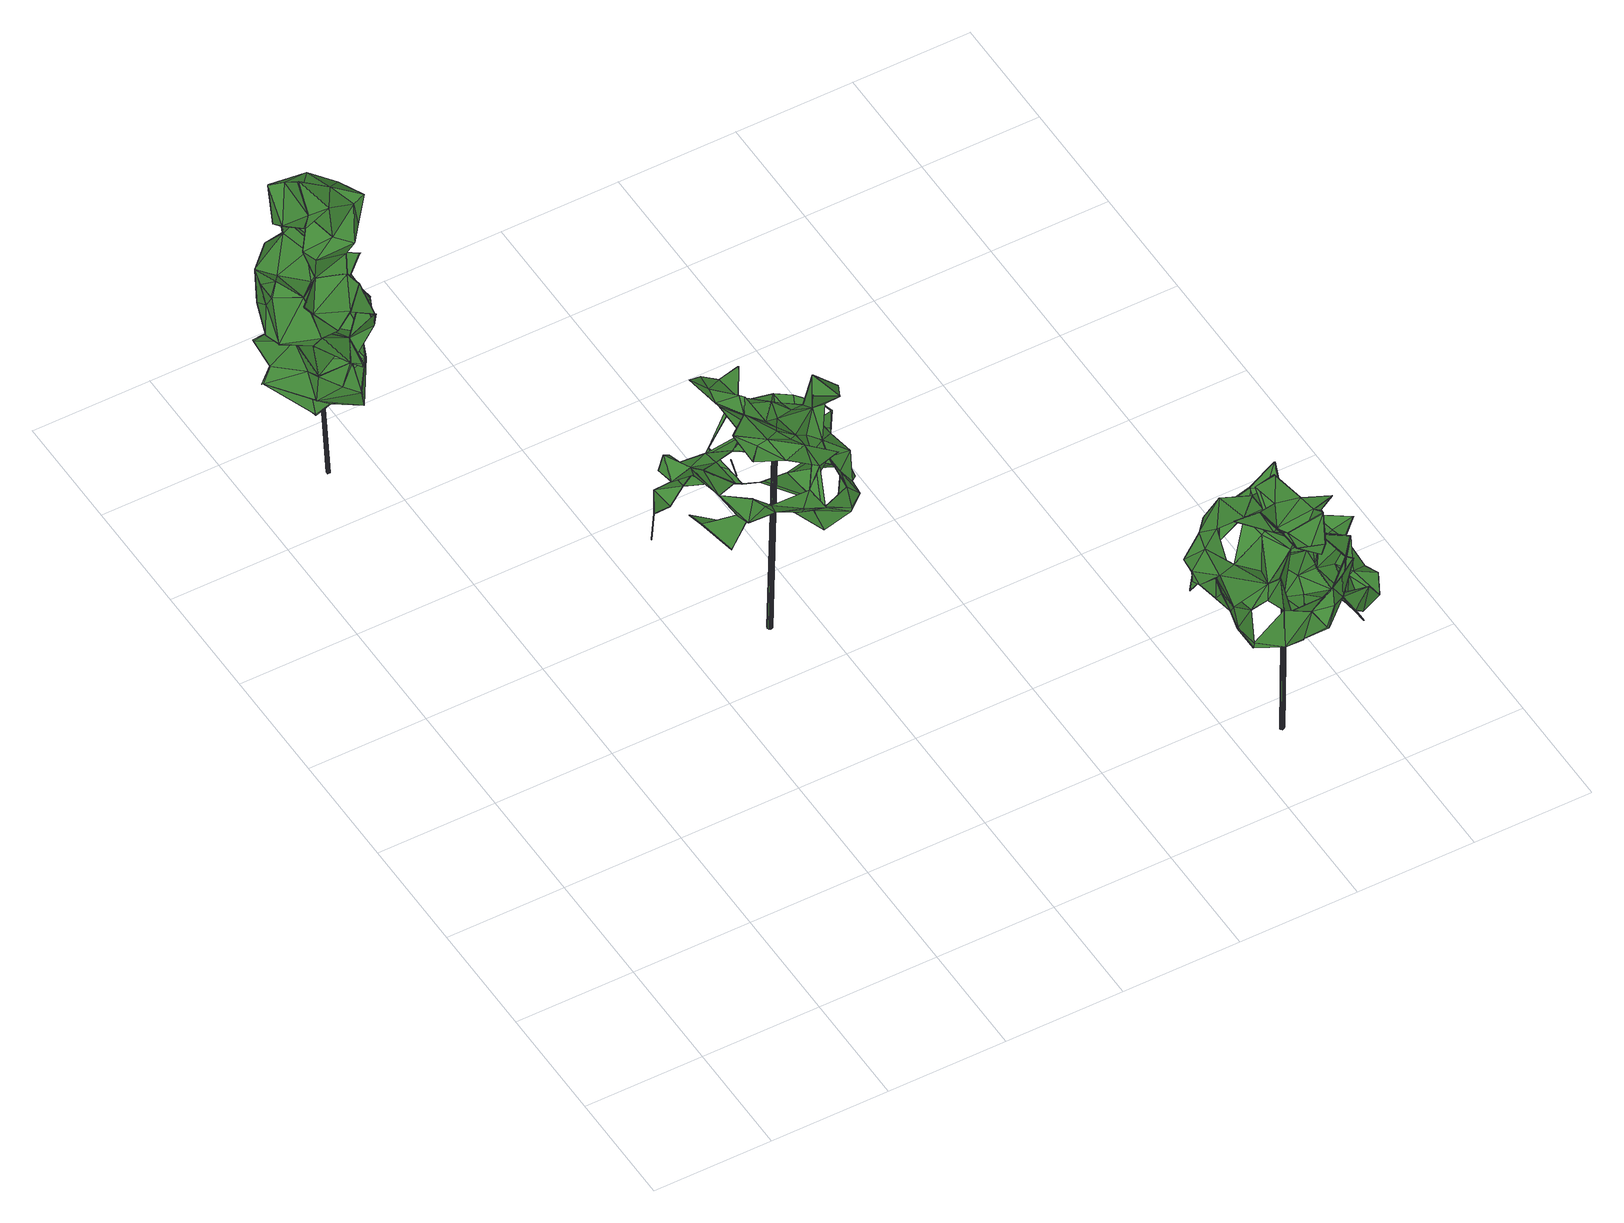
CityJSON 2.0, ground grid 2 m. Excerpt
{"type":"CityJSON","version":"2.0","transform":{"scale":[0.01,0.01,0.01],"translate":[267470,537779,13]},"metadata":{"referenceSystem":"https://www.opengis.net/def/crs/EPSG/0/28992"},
"CityObjects":{
"tree1":{"type":"SolitaryVegetationObject","attributes":{"gtid":484,"crown_width_m":1.94,"crown_median_z":17.32,"crown_r50_m":0.219,"crown_porosity":0.939,"trunk_H_m":3.52,"trunk_DBH_m":0.0499,"trunk_radius_m":0.0249,"trunk_base_height_m":13.8,"original_gtid":"486"},"geometry":[{"type":"Solid","lod":"3","boundaries":[[[[0,1,2]],[[3,4,5]],[[6,7,8]],[[9,10,11]],[[12,13,14]],[[15,10,9]],[[16,13,12]],[[17,18,19]],[[20,21,10]],[[22,23,24]],[[7,25,26]],[[27,28,29]],[[30,31,32]],[[33,34,35]],[[36,35,34]],[[37,38,29]],[[39,40,41]],[[42,41,40]],[[43,44,28]],[[45,46,47]],[[48,49,50]],[[12,44,16]],[[51,52,53]],[[16,43,27]],[[53,16,27]],[[54,55,56]],[[54,57,55]],[[58,59,60]],[[9,11,61]],[[12,14,26]],[[62,63,64]],[[65,66,67]],[[65,68,66]],[[69,32,70]],[[0,35,36]],[[71,72,73]],[[66,74,67]],[[75,76,77]],[[57,75,77]],[[4,78,79]],[[80,81,32]],[[80,32,82]],[[83,84,85]],[[86,3,85]],[[6,87,88]],[[89,74,65]],[[90,35,91]],[[37,57,77]],[[42,40,46]],[[12,25,44]],[[55,44,25]],[[65,41,92]],[[2,34,0]],[[2,36,34]],[[78,3,63]],[[4,3,78]],[[55,25,56]],[[61,93,9]],[[94,95,47]],[[40,39,96]],[[97,70,30]],[[69,70,97]],[[98,99,100]],[[101,53,27]],[[33,35,90]],[[18,63,62]],[[71,73,102]],[[102,103,71]],[[104,105,59]],[[106,107,48]],[[108,107,106]],[[70,31,30]],[[101,109,110]],[[18,78,63]],[[5,111,112]],[[113,100,114]],[[114,68,113]],[[115,116,117]],[[8,87,6]],[[118,119,120]],[[13,16,52]],[[43,16,44]],[[53,52,16]],[[121,122,123]],[[124,125,33]],[[126,125,124]],[[17,21,18]],[[17,88,21]],[[127,23,128]],[[127,128,108]],[[28,44,55]],[[110,109,103]],[[129,130,84]],[[22,128,23]],[[131,132,133]],[[0,36,86]],[[86,36,134]],[[109,135,103]],[[13,52,51]],[[108,106,91]],[[79,111,4]],[[58,40,96]],[[129,84,83]],[[136,64,117]],[[136,117,97]],[[122,121,137]],[[122,137,45]],[[138,121,123]],[[94,123,95]],[[90,123,94]],[[69,139,32]],[[47,126,94]],[[13,140,14]],[[141,68,114]],[[27,109,101]],[[27,43,28]],[[118,30,119]],[[65,113,68]],[[82,32,142]],[[0,86,85]],[[58,60,143]],[[91,106,90]],[[83,112,129]],[[144,90,106]],[[144,123,90]],[[144,106,138]],[[144,138,123]],[[85,84,1]],[[145,146,147]],[[115,68,148]],[[115,66,68]],[[143,149,150]],[[29,28,37]],[[66,119,151]],[[152,86,134]],[[85,5,83]],[[153,61,154]],[[112,130,129]],[[71,155,156]],[[33,125,34]],[[32,81,30]],[[39,41,96]],[[106,48,138]],[[115,120,66]],[[34,157,131]],[[34,131,0]],[[0,131,35]],[[104,81,158]],[[100,99,143]],[[35,159,91]],[[7,160,8]],[[103,102,110]],[[152,102,86]],[[157,34,125]],[[110,102,152]],[[89,65,67]],[[136,62,64]],[[112,161,162]],[[163,32,139]],[[164,165,72]],[[46,143,42]],[[166,151,81]],[[77,76,37]],[[76,19,37]],[[162,130,112]],[[73,72,165]],[[131,167,132]],[[115,148,69]],[[27,135,109]],[[29,135,27]],[[18,21,168]],[[163,15,9]],[[29,38,155]],[[26,14,160]],[[169,160,14]],[[153,154,170]],[[14,9,93]],[[26,25,12]],[[11,10,171]],[[21,171,10]],[[54,172,173]],[[6,174,7]],[[117,116,97]],[[115,97,116]],[[115,69,97]],[[19,38,37]],[[81,119,30]],[[157,175,131]],[[176,177,137]],[[81,118,178]],[[95,123,122]],[[86,63,3]],[[102,63,86]],[[74,179,96]],[[180,179,151]],[[70,32,31]],[[17,6,88]],[[47,122,45]],[[47,95,122]],[[94,124,90]],[[126,124,94]],[[120,181,118]],[[96,179,59]],[[134,36,2]],[[35,127,159]],[[182,183,64]],[[46,45,149]],[[121,138,50]],[[121,50,24]],[[125,40,58]],[[117,120,115]],[[114,100,161]],[[61,184,154]],[[46,149,143]],[[11,171,185]],[[11,185,21]],[[152,73,110]],[[139,67,74]],[[139,74,89]],[[46,125,47]],[[46,40,125]],[[58,143,157]],[[105,1,162]],[[60,162,143]],[[113,65,92]],[[185,171,68]],[[68,171,148]],[[100,113,186]],[[100,186,98]],[[147,187,145]],[[42,143,186]],[[58,157,125]],[[42,92,41]],[[186,92,42]],[[29,155,71]],[[29,71,103]],[[47,125,126]],[[64,63,182]],[[81,80,118]],[[128,107,108]],[[98,188,99]],[[8,160,169]],[[2,104,158]],[[66,120,119]],[[171,88,87]],[[171,21,88]],[[26,160,7]],[[141,79,189]],[[166,104,180]],[[104,166,81]],[[166,180,151]],[[178,158,81]],[[85,3,5]],[[67,69,148]],[[163,67,148]],[[62,190,97]],[[51,53,82]],[[101,110,165]],[[101,165,82]],[[101,82,53]],[[80,165,97]],[[110,73,165]],[[80,82,165]],[[97,30,80]],[[65,74,41]],[[96,41,74]],[[186,113,92]],[[105,60,59]],[[89,67,163]],[[96,59,58]],[[163,139,89]],[[69,67,139]],[[137,177,150]],[[71,156,18]],[[19,18,156]],[[162,84,130]],[[32,191,142]],[[19,76,75]],[[17,19,75]],[[117,64,183]],[[117,183,120]],[[2,105,104]],[[2,1,105]],[[54,173,75]],[[57,54,75]],[[8,169,15]],[[74,66,179]],[[104,179,180]],[[57,192,55]],[[174,193,25]],[[56,25,193]],[[178,134,158]],[[193,172,54]],[[15,163,148]],[[48,50,138]],[[22,24,50]],[[149,45,137]],[[55,192,28]],[[2,158,134]],[[30,118,80]],[[66,151,179]],[[151,119,81]],[[17,194,6]],[[193,54,56]],[[103,135,29]],[[143,162,100]],[[143,175,157]],[[143,150,175]],[[150,149,137]],[[0,85,1]],[[127,35,131]],[[134,178,152]],[[4,111,5]],[[22,50,49]],[[33,90,124]],[[169,20,10]],[[164,72,62]],[[15,169,10]],[[22,49,128]],[[191,163,140]],[[186,188,98]],[[143,188,186]],[[99,188,143]],[[15,148,187]],[[191,140,13]],[[107,128,49]],[[107,49,48]],[[177,132,195]],[[62,71,18]],[[97,165,164]],[[62,97,164]],[[60,105,162]],[[1,84,162]],[[118,152,178]],[[11,21,184]],[[11,184,61]],[[153,170,93]],[[193,194,172]],[[154,20,170]],[[172,194,173]],[[75,173,194]],[[21,20,154]],[[71,62,72]],[[14,140,9]],[[163,9,140]],[[93,169,14]],[[153,93,61]],[[21,154,184]],[[24,23,176]],[[24,176,121]],[[121,176,137]],[[185,68,141]],[[7,196,25]],[[174,196,7]],[[174,25,196]],[[175,195,132]],[[185,141,189]],[[127,131,133]],[[127,133,23]],[[6,194,174]],[[193,174,194]],[[75,194,17]],[[32,163,191]],[[148,145,187]],[[171,145,148]],[[145,171,146]],[[15,146,171]],[[87,15,171]],[[15,147,146]],[[87,8,15]],[[187,147,15]],[[83,5,112]],[[93,170,169]],[[20,169,170]],[[176,23,177]],[[120,183,181]],[[133,177,23]],[[177,133,132]],[[152,118,182]],[[73,182,63]],[[73,152,182]],[[63,102,73]],[[59,179,104]],[[162,161,100]],[[182,118,183]],[[118,181,183]],[[37,197,57]],[[37,28,197]],[[57,197,28]],[[198,57,28]],[[13,51,191]],[[82,191,51]],[[142,191,82]],[[78,185,189]],[[79,78,189]],[[132,167,175]],[[198,28,192]],[[57,198,192]],[[141,114,111]],[[141,111,79]],[[114,161,111]],[[112,111,161]],[[97,190,136]],[[136,190,62]],[[78,168,185]],[[18,168,78]],[[21,185,168]],[[150,195,175]],[[150,177,195]],[[167,199,175]],[[131,199,167]],[[175,199,131]],[[91,159,108]],[[108,159,127]],[[155,38,156]],[[19,156,38]],[[200,201,202]],[[200,202,203]],[[203,202,204]],[[203,204,205]],[[202,201,206]],[[202,206,204]],[[204,206,207]],[[204,207,205]],[[206,201,208]],[[206,208,207]],[[207,208,209]],[[207,209,205]],[[209,208,210]],[[209,210,205]],[[208,201,211]],[[208,211,210]],[[210,211,212]],[[210,212,205]],[[211,201,213]],[[211,213,212]],[[212,213,214]],[[212,214,205]],[[214,213,215]],[[214,215,205]],[[213,201,216]],[[213,216,215]],[[215,216,217]],[[215,217,205]],[[216,201,218]],[[216,218,217]],[[217,218,219]],[[217,219,205]],[[219,218,220]],[[219,220,205]],[[218,201,221]],[[218,221,220]],[[220,221,222]],[[220,222,205]],[[221,201,223]],[[221,223,222]],[[222,223,224]],[[222,224,205]],[[223,201,225]],[[223,225,224]],[[224,225,226]],[[224,226,205]],[[225,201,227]],[[225,227,226]],[[226,227,228]],[[226,228,205]],[[227,201,229]],[[227,229,228]],[[228,229,230]],[[228,230,205]],[[229,201,231]],[[229,231,230]],[[230,231,232]],[[230,232,205]],[[231,201,233]],[[231,233,232]],[[232,233,234]],[[232,234,205]],[[233,201,235]],[[233,235,234]],[[234,235,236]],[[234,236,205]],[[235,201,200]],[[235,200,236]],[[236,200,203]],[[236,203,205]]]]}]},
"tree2":{"type":"SolitaryVegetationObject","attributes":{"gtid":549,"crown_width_m":2.86,"crown_median_z":17.26,"crown_r50_m":0.162,"crown_porosity":0.952,"trunk_H_m":3.48,"trunk_DBH_m":0.0759,"trunk_radius_m":0.0379,"trunk_base_height_m":13.78,"original_gtid":"551"},"geometry":[{"type":"Solid","lod":"3","boundaries":[[[[237,238,239]],[[238,240,239]],[[241,242,243]],[[243,242,244]],[[245,246,247]],[[248,249,250]],[[251,252,253]],[[254,255,256]],[[257,258,259]],[[260,261,262]],[[263,264,265]],[[266,267,268]],[[268,269,270]],[[268,271,269]],[[272,273,274]],[[240,275,276]],[[277,278,279]],[[280,281,282]],[[283,284,285]],[[283,285,286]],[[287,288,289]],[[290,291,292]],[[293,294,295]],[[296,297,298]],[[260,299,289]],[[261,260,289]],[[300,301,290]],[[249,302,303]],[[304,303,302]],[[304,302,249]],[[305,252,251]],[[306,307,247]],[[306,247,277]],[[308,309,310]],[[311,309,312]],[[259,313,294]],[[314,315,316]],[[317,318,319]],[[280,282,320]],[[240,321,239]],[[295,294,313]],[[322,296,323]],[[261,310,311]],[[324,325,265]],[[324,294,293]],[[326,327,328]],[[326,329,330]],[[238,331,332]],[[333,334,335]],[[330,329,336]],[[337,338,255]],[[339,340,341]],[[290,342,300]],[[343,275,344]],[[238,275,240]],[[345,275,343]],[[259,346,313]],[[262,261,281]],[[347,348,349]],[[339,350,351]],[[339,341,350]],[[341,351,350]],[[261,352,281]],[[287,264,263]],[[279,353,306]],[[292,273,354]],[[259,258,346]],[[327,355,356]],[[276,275,345]],[[357,242,358]],[[244,242,357]],[[359,360,361]],[[301,300,291]],[[295,362,363]],[[364,321,365]],[[348,366,349]],[[367,251,253]],[[368,369,370]],[[325,371,372]],[[306,373,307]],[[374,287,375]],[[332,331,376]],[[327,326,355]],[[377,322,323]],[[322,377,266]],[[254,256,363]],[[378,363,256]],[[379,380,381]],[[377,323,382]],[[323,383,382]],[[384,385,303]],[[277,279,386]],[[387,388,389]],[[269,388,387]],[[238,332,275]],[[390,391,392]],[[393,394,253]],[[306,277,386]],[[395,396,257]],[[361,272,274]],[[395,249,396]],[[385,397,398]],[[399,400,401]],[[402,403,404]],[[289,405,261]],[[406,407,408]],[[409,410,408]],[[295,378,258]],[[397,295,258]],[[346,378,256]],[[386,279,306]],[[382,404,411]],[[412,338,413]],[[382,411,414]],[[257,415,250]],[[257,250,395]],[[414,383,416]],[[383,417,418]],[[346,258,378]],[[419,284,283]],[[420,421,422]],[[420,422,423]],[[315,291,300]],[[424,410,348]],[[397,258,398]],[[402,404,414]],[[324,265,294]],[[385,425,396]],[[398,425,385]],[[366,426,349]],[[427,325,428]],[[429,278,246]],[[301,291,290]],[[360,272,361]],[[356,355,336]],[[365,276,376]],[[366,430,426]],[[409,430,366]],[[275,332,431]],[[380,379,390]],[[380,390,392]],[[432,433,317]],[[366,348,410]],[[434,347,435]],[[436,437,375]],[[393,420,423]],[[426,430,438]],[[335,334,439]],[[440,371,374]],[[336,355,330]],[[330,355,326]],[[241,358,242]],[[441,442,443]],[[444,314,316]],[[370,251,367]],[[360,250,415]],[[300,342,315]],[[289,445,287]],[[424,406,410]],[[354,446,342]],[[414,416,382]],[[439,447,448]],[[303,360,384]],[[369,305,370]],[[449,450,291]],[[451,389,388]],[[303,272,360]],[[364,452,239]],[[421,420,340]],[[372,453,413]],[[407,430,409]],[[249,248,354]],[[454,280,455]],[[409,366,410]],[[326,456,329]],[[365,376,457]],[[458,298,451]],[[363,378,295]],[[342,273,292]],[[459,460,461]],[[462,461,460]],[[463,411,318]],[[255,427,256]],[[438,430,419]],[[255,254,464]],[[451,412,458]],[[305,340,420]],[[424,465,466]],[[413,338,337]],[[243,244,241]],[[241,244,467]],[[315,468,291]],[[407,406,469]],[[407,409,408]],[[437,470,471]],[[466,470,437]],[[462,470,466]],[[284,469,437]],[[406,437,469]],[[406,466,437]],[[256,427,428]],[[318,404,319]],[[353,319,472]],[[390,379,267]],[[473,427,412]],[[254,363,474]],[[416,383,418]],[[321,364,239]],[[469,419,407]],[[430,407,419]],[[276,365,240]],[[321,240,365]],[[441,461,462]],[[374,375,459]],[[473,405,288]],[[473,288,325]],[[264,287,265]],[[397,293,295]],[[255,412,427]],[[475,412,451]],[[292,342,290]],[[354,342,292]],[[415,324,360]],[[472,306,353]],[[368,370,394]],[[467,244,357]],[[251,370,305]],[[286,400,476]],[[283,286,476]],[[295,313,362]],[[433,318,317]],[[433,319,404]],[[402,477,457]],[[245,464,254]],[[310,478,479]],[[248,250,360]],[[465,316,480]],[[465,480,466]],[[467,358,241]],[[322,481,296]],[[427,473,325]],[[444,482,315]],[[444,315,327]],[[280,320,478]],[[382,416,391]],[[415,371,324]],[[396,303,385]],[[466,406,424]],[[237,483,365]],[[237,365,331]],[[326,328,456]],[[469,284,419]],[[454,297,484]],[[252,305,420]],[[345,431,276]],[[410,406,485]],[[410,485,408]],[[332,276,431]],[[413,453,412]],[[383,414,404]],[[383,404,382]],[[403,433,404]],[[433,403,318]],[[347,424,348]],[[249,354,304]],[[309,486,312]],[[436,445,289]],[[401,281,280]],[[402,414,477]],[[487,453,488]],[[472,319,433]],[[488,453,372]],[[433,432,472]],[[353,432,317]],[[327,342,328]],[[328,292,291]],[[332,376,276]],[[439,434,447]],[[394,367,253]],[[421,340,339]],[[261,405,473]],[[440,442,489]],[[443,442,440]],[[265,288,263]],[[395,250,249]],[[363,413,429]],[[482,444,347]],[[259,294,257]],[[270,245,247]],[[337,490,429]],[[441,462,466]],[[365,483,364]],[[454,455,298]],[[396,425,257]],[[362,372,413]],[[327,315,342]],[[311,310,309]],[[384,360,324]],[[309,308,261]],[[439,480,316]],[[349,435,347]],[[351,341,368]],[[369,341,340]],[[237,239,452]],[[308,352,261]],[[282,352,308]],[[311,312,486]],[[311,486,261]],[[261,486,309]],[[299,436,289]],[[273,304,354]],[[394,393,422]],[[359,446,354]],[[360,359,248]],[[359,354,248]],[[249,303,396]],[[275,431,344]],[[452,483,237]],[[452,364,483]],[[368,341,369]],[[331,238,237]],[[491,344,431]],[[408,485,406]],[[315,456,468]],[[314,456,315]],[[374,459,492]],[[374,492,443]],[[492,459,461]],[[493,494,475]],[[484,296,333]],[[390,267,266]],[[412,475,494]],[[412,334,458]],[[327,356,444]],[[451,494,389]],[[436,299,437]],[[261,473,478]],[[280,478,473]],[[412,280,473]],[[298,297,454]],[[478,310,261]],[[310,479,308]],[[392,391,416]],[[353,317,319]],[[468,301,291]],[[414,411,477]],[[271,388,269]],[[271,493,388]],[[280,454,401]],[[493,271,379]],[[390,266,391]],[[375,445,436]],[[287,445,375]],[[439,316,482]],[[333,335,399]],[[333,399,484]],[[482,316,315]],[[444,316,347]],[[475,451,388]],[[270,269,387]],[[270,387,245]],[[345,491,431]],[[494,493,389]],[[387,490,337]],[[475,388,493]],[[387,337,245]],[[265,325,288]],[[263,288,287]],[[305,369,340]],[[289,288,405]],[[468,291,450]],[[460,471,470]],[[439,334,495]],[[324,293,384]],[[460,459,375]],[[292,328,342]],[[357,496,467]],[[358,496,357]],[[358,467,496]],[[286,285,260]],[[423,422,393]],[[278,481,497]],[[498,487,489]],[[440,499,371]],[[481,278,429]],[[331,365,463]],[[466,498,489]],[[379,389,493]],[[379,381,389]],[[389,381,387]],[[422,500,501]],[[422,501,394]],[[343,491,345]],[[484,401,454]],[[484,399,401]],[[352,282,281]],[[497,270,247]],[[255,464,337]],[[245,337,464]],[[247,278,277]],[[262,281,401]],[[429,490,481]],[[329,502,336]],[[247,246,278]],[[331,463,318]],[[403,503,318]],[[412,455,280]],[[494,455,412]],[[488,372,371]],[[487,334,453]],[[412,453,334]],[[489,487,499]],[[499,440,489]],[[392,416,417]],[[429,474,363]],[[392,417,380]],[[484,417,323]],[[417,484,380]],[[499,487,488]],[[337,429,413]],[[334,333,458]],[[488,371,499]],[[342,274,273]],[[384,293,385]],[[397,385,293]],[[258,425,398]],[[258,257,425]],[[402,457,504]],[[347,465,424]],[[501,500,368]],[[375,471,460]],[[457,376,504]],[[504,376,331]],[[504,503,402]],[[403,402,503]],[[468,456,328]],[[503,331,318]],[[503,504,331]],[[437,471,375]],[[421,339,351]],[[316,465,347]],[[498,466,480]],[[476,426,438]],[[419,476,438]],[[439,448,335]],[[482,434,439]],[[347,434,482]],[[455,494,298]],[[476,400,435]],[[400,434,435]],[[400,447,434]],[[400,448,447]],[[399,448,400]],[[335,448,399]],[[344,491,343]],[[412,255,338]],[[363,362,413]],[[411,463,477]],[[365,477,463]],[[365,457,477]],[[470,462,460]],[[415,294,265]],[[415,257,294]],[[456,502,329]],[[299,260,285]],[[437,299,285]],[[437,285,284]],[[349,426,476]],[[419,283,476]],[[286,401,400]],[[435,349,476]],[[481,322,497]],[[484,323,296]],[[336,502,356]],[[456,314,502]],[[314,444,502]],[[356,502,444]],[[318,411,404]],[[268,322,266]],[[296,387,381]],[[323,417,383]],[[490,387,296]],[[322,270,497]],[[351,500,421]],[[270,322,268]],[[490,296,481]],[[333,296,458]],[[490,458,296]],[[451,298,494]],[[490,296,298]],[[490,298,458]],[[417,416,418]],[[429,246,474]],[[439,498,480]],[[422,421,500]],[[301,449,291]],[[301,450,449]],[[468,450,301]],[[468,328,291]],[[368,500,351]],[[372,362,325]],[[313,325,362]],[[415,265,371]],[[374,371,287]],[[265,287,371]],[[381,380,505]],[[381,505,296]],[[440,374,443]],[[325,324,371]],[[472,373,306]],[[441,443,461]],[[461,443,492]],[[498,439,495]],[[498,495,487]],[[487,495,334]],[[361,446,359]],[[247,307,373]],[[497,247,373]],[[432,373,472]],[[278,373,279]],[[279,373,353]],[[432,353,373]],[[278,497,373]],[[308,479,282]],[[282,479,320]],[[478,320,479]],[[505,297,296]],[[380,297,505]],[[484,297,380]],[[501,368,394]],[[260,262,286]],[[262,401,286]],[[466,442,441]],[[489,442,466]],[[325,313,428]],[[256,428,346]],[[273,272,304]],[[303,304,272]],[[377,391,266]],[[382,391,377]],[[346,428,313]],[[271,267,379]],[[271,268,267]],[[370,367,394]],[[420,253,252]],[[420,393,253]],[[446,361,274]],[[446,274,342]],[[254,474,245]],[[246,245,474]],[[506,507,508]],[[506,508,509]],[[509,508,510]],[[509,510,511]],[[508,507,512]],[[508,512,510]],[[510,512,513]],[[510,513,511]],[[512,507,514]],[[512,514,513]],[[513,514,515]],[[513,515,511]],[[514,507,516]],[[514,516,515]],[[515,516,517]],[[515,517,511]],[[516,507,518]],[[516,518,517]],[[517,518,519]],[[517,519,511]],[[518,507,520]],[[518,520,519]],[[519,520,521]],[[519,521,511]],[[520,507,522]],[[520,522,521]],[[521,522,523]],[[521,523,511]],[[522,507,524]],[[522,524,523]],[[523,524,525]],[[523,525,511]],[[524,507,526]],[[524,526,525]],[[525,526,527]],[[525,527,511]],[[526,507,528]],[[526,528,527]],[[527,528,529]],[[527,529,511]],[[528,507,530]],[[528,530,529]],[[529,530,531]],[[529,531,511]],[[530,507,532]],[[530,532,531]],[[531,532,533]],[[531,533,511]],[[532,507,534]],[[532,534,533]],[[533,534,535]],[[533,535,511]],[[534,507,536]],[[534,536,535]],[[536,507,537]],[[536,537,535]],[[535,537,538]],[[535,538,511]],[[537,507,539]],[[537,539,538]],[[538,539,540]],[[538,540,511]],[[539,507,541]],[[539,541,540]],[[540,541,542]],[[540,542,511]],[[541,507,543]],[[541,543,542]],[[542,543,544]],[[542,544,511]],[[543,507,545]],[[543,545,544]],[[544,545,546]],[[544,546,511]],[[545,507,547]],[[545,547,546]],[[546,547,548]],[[546,548,511]],[[547,507,549]],[[547,549,548]],[[548,549,550]],[[548,550,511]],[[549,507,551]],[[549,551,550]],[[550,551,552]],[[550,552,511]],[[551,507,553]],[[551,553,552]],[[552,553,554]],[[552,554,511]],[[553,507,506]],[[553,506,554]],[[554,506,509]],[[554,509,511]]]]}]},
"tree3":{"type":"SolitaryVegetationObject","attributes":{"gtid":548,"crown_width_m":2.82,"crown_median_z":16.95,"crown_r50_m":0.17,"crown_porosity":0.94,"trunk_H_m":3.28,"trunk_DBH_m":0.0717,"trunk_radius_m":0.0358,"trunk_base_height_m":13.67,"original_gtid":"550"},"geometry":[{"type":"Solid","lod":"3","boundaries":[[[[555,556,557]],[[558,559,560]],[[559,561,560]],[[562,563,564]],[[565,566,567]],[[568,569,570]],[[571,572,573]],[[574,575,576]],[[577,578,567]],[[567,579,580]],[[581,582,583]],[[584,566,585]],[[586,587,577]],[[588,589,590]],[[591,592,593]],[[594,595,596]],[[597,598,599]],[[600,601,602]],[[600,602,603]],[[604,605,606]],[[569,607,608]],[[609,610,606]],[[611,612,613]],[[555,614,600]],[[615,616,596]],[[617,615,596]],[[618,619,620]],[[621,622,623]],[[624,585,625]],[[626,617,624]],[[627,628,610]],[[629,630,585]],[[585,630,584]],[[597,631,598]],[[632,633,634]],[[635,632,634]],[[572,571,596]],[[636,576,637]],[[638,639,640]],[[601,641,625]],[[601,600,641]],[[642,643,598]],[[601,644,581]],[[601,581,602]],[[628,599,645]],[[646,647,648]],[[649,650,558]],[[651,652,653]],[[609,654,597]],[[633,655,656]],[[569,568,607]],[[573,657,641]],[[591,593,658]],[[600,614,641]],[[578,565,567]],[[659,660,560]],[[556,555,661]],[[662,663,573]],[[664,665,666]],[[561,559,667]],[[667,559,650]],[[668,669,670]],[[669,671,594]],[[672,673,674]],[[597,628,627]],[[675,648,647]],[[676,586,677]],[[678,574,679]],[[680,681,682]],[[683,682,681]],[[684,659,662]],[[685,555,600]],[[560,649,558]],[[686,687,688]],[[564,689,604]],[[599,628,597]],[[650,559,558]],[[577,580,586]],[[645,651,653]],[[690,589,691]],[[692,589,588]],[[586,580,677]],[[693,694,695]],[[696,622,637]],[[679,574,576]],[[697,698,699]],[[700,701,564]],[[702,630,703]],[[579,704,580]],[[677,580,704]],[[620,619,705]],[[626,706,617]],[[707,708,676]],[[709,710,711]],[[683,635,712]],[[592,591,713]],[[690,713,591]],[[578,577,587]],[[714,693,695]],[[715,685,600]],[[716,717,718]],[[676,677,585]],[[676,585,624]],[[574,719,575]],[[720,705,721]],[[585,677,629]],[[618,699,722]],[[645,653,610]],[[679,723,678]],[[671,623,622]],[[671,622,594]],[[645,599,724]],[[626,629,697]],[[725,632,663]],[[726,727,655]],[[562,600,563]],[[707,676,624]],[[690,691,713]],[[721,705,619]],[[576,575,696]],[[591,728,602]],[[703,630,626]],[[729,730,731]],[[729,731,631]],[[567,566,584]],[[646,648,732]],[[723,733,734]],[[667,650,649]],[[588,735,692]],[[690,590,589]],[[691,589,593]],[[692,593,589]],[[592,691,593]],[[617,706,615]],[[626,615,706]],[[621,736,594]],[[614,555,557]],[[641,662,573]],[[638,637,639]],[[636,637,638]],[[560,660,649]],[[684,596,659]],[[666,665,623]],[[732,664,729]],[[737,738,622]],[[585,739,740]],[[585,740,676]],[[656,561,687]],[[656,687,634]],[[624,625,741]],[[592,713,691]],[[715,742,602]],[[715,600,742]],[[654,743,744]],[[654,744,597]],[[624,684,662]],[[624,617,684]],[[735,745,692]],[[735,590,745]],[[648,729,665]],[[746,747,748]],[[716,749,717]],[[717,750,608]],[[564,563,603]],[[600,603,563]],[[751,596,595]],[[572,605,604]],[[587,739,582]],[[752,569,750]],[[608,750,569]],[[753,736,754]],[[753,751,736]],[[575,719,733]],[[715,755,685]],[[683,712,682]],[[570,682,712]],[[624,662,641]],[[668,576,636]],[[598,631,731]],[[728,603,602]],[[742,693,714]],[[585,676,625]],[[597,744,756]],[[743,756,744]],[[752,570,569]],[[581,578,582]],[[602,690,591]],[[603,703,751]],[[737,757,738]],[[661,557,556]],[[735,588,590]],[[606,610,653]],[[606,653,652]],[[743,758,756]],[[622,738,639]],[[757,639,738]],[[704,629,677]],[[593,692,745]],[[593,745,658]],[[610,628,645]],[[607,759,608]],[[750,717,760]],[[635,683,761]],[[762,618,620]],[[699,618,762]],[[590,714,695]],[[659,596,571]],[[763,711,710]],[[598,643,599]],[[618,709,619]],[[678,619,709]],[[570,712,568]],[[761,681,680]],[[681,761,683]],[[697,615,626]],[[606,764,609]],[[560,725,663]],[[765,709,722]],[[742,690,602]],[[604,573,572]],[[613,567,766]],[[742,714,690]],[[765,722,699]],[[590,690,714]],[[767,768,754]],[[699,762,769]],[[699,769,697]],[[762,620,769]],[[705,769,620]],[[667,770,716]],[[649,716,770]],[[649,770,667]],[[697,769,720]],[[615,697,720]],[[732,648,664]],[[752,750,760]],[[761,680,635]],[[680,632,635]],[[771,630,702]],[[667,716,718]],[[686,568,772]],[[667,718,561]],[[748,773,774]],[[622,696,775]],[[622,775,673]],[[707,776,641]],[[586,740,587]],[[739,587,740]],[[724,774,645]],[[565,578,581]],[[724,777,746]],[[645,774,773]],[[668,636,666]],[[638,666,636]],[[778,779,780]],[[748,728,773]],[[728,748,781]],[[564,701,562]],[[773,728,658]],[[729,664,640]],[[782,687,718]],[[561,718,687]],[[734,711,783]],[[668,783,784]],[[658,728,591]],[[784,783,674]],[[609,597,627]],[[609,627,610]],[[661,583,557]],[[675,729,648]],[[561,656,560]],[[725,655,727]],[[766,612,611]],[[785,786,758]],[[639,637,622]],[[778,787,779]],[[788,785,789]],[[686,688,568]],[[790,699,791]],[[698,791,699]],[[585,566,739]],[[565,739,566]],[[790,792,699]],[[710,699,792]],[[567,613,612]],[[567,612,579]],[[579,612,766]],[[700,606,793]],[[701,700,793]],[[794,782,759]],[[794,759,607]],[[695,694,651]],[[795,724,643]],[[621,785,736]],[[785,767,736]],[[726,796,727]],[[679,733,723]],[[576,733,679]],[[668,733,576]],[[700,604,606]],[[703,778,702]],[[729,675,732]],[[646,732,675]],[[741,625,657]],[[741,657,751]],[[582,578,587]],[[686,635,634]],[[634,633,656]],[[796,633,632]],[[642,731,797]],[[598,731,642]],[[673,672,777]],[[798,778,703]],[[726,633,796]],[[686,772,635]],[[624,776,707]],[[725,560,655]],[[697,629,698]],[[704,698,629]],[[659,663,662]],[[715,602,755]],[[581,755,602]],[[621,623,785]],[[707,641,614]],[[718,759,782]],[[799,565,644]],[[582,739,799]],[[710,792,763]],[[614,601,625]],[[730,797,731]],[[670,669,616]],[[669,596,616]],[[760,717,749]],[[579,800,704]],[[741,626,624]],[[641,657,625]],[[729,757,730]],[[797,757,642]],[[640,757,729]],[[730,757,797]],[[658,745,773]],[[773,745,590]],[[640,639,757]],[[720,734,801]],[[765,699,710]],[[640,664,666]],[[640,666,638]],[[696,575,784]],[[597,756,631]],[[737,642,757]],[[784,575,668]],[[572,802,605]],[[734,733,711]],[[747,672,779]],[[798,781,778]],[[785,623,729]],[[614,708,707]],[[764,803,786]],[[649,660,760]],[[734,720,723]],[[721,723,720]],[[619,678,723]],[[619,723,721]],[[751,657,596]],[[793,562,701]],[[746,748,774]],[[746,774,724]],[[652,793,606]],[[709,711,804]],[[790,800,792]],[[579,792,800]],[[724,599,643]],[[564,603,753]],[[767,754,736]],[[768,802,572]],[[632,680,682]],[[676,708,625]],[[752,682,570]],[[596,684,617]],[[712,635,772]],[[712,772,568]],[[634,687,686]],[[796,725,727]],[[795,642,737]],[[785,758,767]],[[613,766,611]],[[725,796,632]],[[746,777,672]],[[746,672,747]],[[676,740,586]],[[568,688,782]],[[687,782,688]],[[673,737,622]],[[795,737,724]],[[777,737,673]],[[777,724,737]],[[756,758,729]],[[756,729,631]],[[584,766,567]],[[560,656,655]],[[579,766,584]],[[753,689,564]],[[575,733,668]],[[782,794,568]],[[607,568,794]],[[594,622,621]],[[709,804,678]],[[751,703,741]],[[624,641,776]],[[625,708,614]],[[693,742,600]],[[768,689,754]],[[717,759,718]],[[753,754,689]],[[608,759,717]],[[606,605,764]],[[785,729,789]],[[600,562,693]],[[793,693,562]],[[614,805,601]],[[805,644,601]],[[799,644,805]],[[758,743,767]],[[806,767,743]],[[581,644,565]],[[557,805,614]],[[557,583,805]],[[604,700,564]],[[753,603,751]],[[630,579,584]],[[594,596,669]],[[709,618,722]],[[769,705,720]],[[670,616,615]],[[751,595,594]],[[751,594,736]],[[768,767,802]],[[703,626,741]],[[573,663,571]],[[665,729,623]],[[615,801,734]],[[720,801,615]],[[768,572,596]],[[596,657,768]],[[689,768,604]],[[573,768,657]],[[604,768,573]],[[664,648,665]],[[773,695,645]],[[590,695,773]],[[645,695,651]],[[576,696,637]],[[763,792,771]],[[728,781,603]],[[626,630,629]],[[630,792,579]],[[792,630,771]],[[789,786,803]],[[567,580,577]],[[560,663,659]],[[659,571,660]],[[571,807,660]],[[760,660,752]],[[752,660,807]],[[682,571,663]],[[632,682,663]],[[748,779,787]],[[788,764,605]],[[803,764,788]],[[764,767,806]],[[555,685,661]],[[583,661,685]],[[765,710,709]],[[752,807,682]],[[682,807,571]],[[800,790,791]],[[800,791,704]],[[698,704,791]],[[609,806,654]],[[615,734,783]],[[716,649,749]],[[670,615,783]],[[670,783,668]],[[711,763,783]],[[771,783,763]],[[739,565,799]],[[805,583,799]],[[582,799,583]],[[702,780,771]],[[675,789,803]],[[675,647,789]],[[788,789,647]],[[748,747,779]],[[743,654,806]],[[609,764,806]],[[767,764,802]],[[788,605,802]],[[803,646,675]],[[788,647,646]],[[788,646,803]],[[780,672,674]],[[674,783,780]],[[789,729,786]],[[788,786,785]],[[758,786,729]],[[771,780,783]],[[802,786,788]],[[764,786,802]],[[784,674,775]],[[784,775,696]],[[666,671,668]],[[669,668,671]],[[673,775,674]],[[666,623,671]],[[760,749,649]],[[685,755,583]],[[583,755,581]],[[798,703,603]],[[798,603,781]],[[780,779,672]],[[702,778,780]],[[693,793,694]],[[652,651,694]],[[748,778,781]],[[787,778,748]],[[652,694,793]],[[733,804,711]],[[733,719,804]],[[574,804,719]],[[574,678,804]],[[795,643,642]],[[726,655,633]],[[808,809,810]],[[808,810,811]],[[811,810,812]],[[811,812,813]],[[810,809,814]],[[810,814,812]],[[812,814,815]],[[812,815,813]],[[814,809,816]],[[814,816,815]],[[815,816,817]],[[815,817,813]],[[817,816,818]],[[817,818,813]],[[816,809,819]],[[816,819,818]],[[818,819,820]],[[818,820,813]],[[819,809,821]],[[819,821,820]],[[820,821,822]],[[820,822,813]],[[821,809,823]],[[821,823,822]],[[822,823,824]],[[822,824,813]],[[823,809,825]],[[823,825,824]],[[824,825,826]],[[824,826,813]],[[825,809,827]],[[825,827,826]],[[826,827,828]],[[826,828,813]],[[827,809,829]],[[827,829,828]],[[828,829,830]],[[828,830,813]],[[829,809,831]],[[829,831,830]],[[830,831,832]],[[830,832,813]],[[831,809,833]],[[831,833,832]],[[832,833,834]],[[832,834,813]],[[833,809,835]],[[833,835,834]],[[834,835,836]],[[834,836,813]],[[835,809,837]],[[835,837,836]],[[836,837,838]],[[836,838,813]],[[838,837,839]],[[838,839,813]],[[837,809,840]],[[837,840,839]],[[839,840,841]],[[839,841,813]],[[840,809,842]],[[840,842,841]],[[841,842,843]],[[841,843,813]],[[842,809,844]],[[842,844,843]],[[844,809,845]],[[844,845,843]],[[843,845,846]],[[843,846,813]],[[845,809,847]],[[845,847,846]],[[846,847,848]],[[846,848,813]],[[848,847,849]],[[848,849,813]],[[847,809,850]],[[847,850,849]],[[849,850,811]],[[849,811,813]],[[850,809,808]],[[850,808,811]]]]}]}
},
"vertices":[
[98,1380,525],[60,1333,498],[121,1350,502],[44,1364,422],[24,1304,416],[42,1333,445],[82,1255,290],[148,1230,268],[133,1211,320],[165,1266,380],[123,1225,377],[136,1253,396],[161,1292,269],[181,1289,326],[172,1264,327],[124,1224,377],[172,1321,284],[81,1280,331],[75,1309,372],[48,1332,312],[109,1227,332],[82,1250,348],[55,1245,679],[47,1297,641],[56,1244,679],[118,1275,247],[149,1231,268],[135,1374,334],[118,1350,236],[73,1370,341],[161,1338,422],[165,1329,352],[195,1315,414],[126,1363,572],[124,1362,572],[81,1362,592],[98,1382,525],[48,1334,312],[39,1366,341],[144,1239,521],[130,1248,542],[144,1238,521],[129,1247,542],[149,1324,264],[149,1323,263],[138,1240,609],[132,1255,577],[168,1281,596],[78,1303,713],[74,1266,678],[74,1265,679],[166,1329,351],[168,1323,305],[144,1377,339],[101,1290,220],[101,1290,218],[101,1289,219],[89,1352,222],[129,1249,541],[134,1270,477],[102,1292,479],[158,1299,348],[77,1309,372],[46,1364,422],[44,1333,445],[121,1223,487],[134,1270,475],[164,1226,456],[80,1234,444],[136,1253,398],[165,1268,380],[73,1370,343],[107,1368,357],[89,1385,396],[165,1226,456],[32,1326,289],[30,1326,289],[31,1327,289],[39,1301,404],[30,1274,420],[161,1340,422],[161,1339,488],[188,1356,395],[36,1339,486],[43,1308,517],[43,1368,489],[87,1414,480],[109,1226,332],[82,1249,347],[166,1226,456],[128,1363,654],[56,1352,676],[121,1223,489],[170,1264,327],[169,1341,632],[180,1284,650],[145,1239,520],[110,1306,393],[37,1215,547],[37,1217,547],[62,1234,504],[149,1403,359],[89,1387,396],[89,1399,380],[161,1339,490],[105,1310,482],[75,1336,685],[74,1336,685],[55,1351,676],[120,1397,375],[120,1397,377],[30,1275,420],[32,1299,497],[87,1201,484],[78,1234,444],[81,1265,432],[80,1265,431],[80,1265,432],[137,1331,459],[139,1330,459],[102,1292,477],[109,1265,676],[160,1281,644],[134,1304,673],[150,1338,609],[137,1318,561],[150,1336,609],[49,1327,619],[48,1297,642],[30,1299,498],[31,1298,498],[81,1360,592],[94,1328,645],[51,1327,619],[143,1397,504],[107,1369,356],[40,1301,405],[110,1256,622],[79,1303,714],[181,1259,394],[166,1267,380],[71,1246,421],[209,1315,390],[83,1261,545],[98,1326,668],[126,1197,397],[124,1193,396],[125,1192,396],[136,1253,397],[74,1243,603],[68,1272,598],[185,1305,503],[102,1368,456],[114,1318,305],[83,1280,331],[39,1367,342],[39,1365,342],[108,1302,562],[153,1368,496],[50,1328,619],[134,1212,320],[73,1277,494],[73,1277,495],[182,1259,394],[111,1316,370],[138,1346,371],[186,1305,504],[117,1347,595],[76,1308,372],[133,1213,320],[99,1260,290],[122,1224,377],[117,1276,248],[96,1313,315],[128,1259,260],[103,1290,584],[74,1265,677],[93,1298,657],[152,1368,495],[135,1270,476],[184,1305,504],[105,1310,480],[101,1367,456],[105,1310,481],[111,1314,370],[71,1247,420],[63,1233,504],[128,1197,397],[38,1216,547],[30,1275,419],[109,1305,393],[208,1314,389],[90,1352,221],[118,1274,248],[82,1257,290],[118,1298,627],[129,1259,259],[48,1333,311],[90,1353,222],[117,1347,593],[128,1295,80],[125,1295,80],[127,1296,80],[111,1305,432],[111,1306,432],[109,1305,432],[127,1297,80],[111,1307,432],[126,1297,80],[110,1307,432],[110,1308,432],[125,1297,80],[109,1308,431],[124,1297,80],[108,1308,431],[108,1307,431],[123,1297,80],[107,1307,431],[123,1296,80],[107,1306,431],[106,1306,431],[123,1295,80],[106,1305,431],[123,1294,80],[107,1304,431],[123,1293,80],[107,1303,432],[124,1293,80],[108,1303,432],[125,1293,80],[109,1303,432],[126,1293,80],[110,1303,432],[127,1293,80],[111,1303,432],[127,1294,80],[111,1304,432],
[436,821,317],[410,788,311],[436,822,316],[398,816,327],[545,841,291],[544,841,292],[545,842,292],[545,841,292],[660,701,343],[658,701,343],[625,729,334],[468,581,454],[468,580,454],[512,574,445],[484,676,364],[483,675,364],[461,674,329],[657,671,350],[639,663,398],[630,634,387],[548,571,431],[592,573,397],[595,576,401],[551,718,487],[599,697,502],[583,731,476],[577,583,523],[576,583,523],[563,615,472],[594,790,391],[635,814,405],[623,784,385],[658,784,393],[643,756,368],[657,797,398],[465,641,429],[439,642,407],[465,642,430],[373,773,328],[398,816,328],[608,700,297],[625,728,334],[607,700,297],[602,728,480],[601,728,480],[620,731,531],[526,758,496],[508,738,537],[528,712,498],[558,747,493],[546,629,513],[567,645,470],[548,659,506],[430,637,485],[405,683,485],[422,667,436],[538,589,414],[548,573,431],[587,603,395],[585,761,379],[574,779,428],[596,731,423],[529,681,512],[432,637,485],[407,652,502],[468,610,438],[479,612,434],[441,612,418],[483,676,364],[592,758,313],[592,758,314],[632,674,531],[581,664,568],[632,673,531],[581,664,567],[581,664,569],[603,605,415],[435,727,466],[436,699,471],[475,717,460],[513,754,334],[470,763,351],[514,754,335],[655,717,502],[436,823,317],[585,761,378],[563,795,390],[537,600,446],[592,638,455],[374,722,442],[412,725,434],[402,715,463],[376,751,472],[368,751,443],[434,791,339],[410,788,312],[595,730,423],[568,703,447],[568,705,447],[402,777,435],[633,696,366],[638,663,398],[408,729,348],[412,700,352],[409,729,347],[423,667,436],[350,742,314],[351,742,313],[373,773,330],[626,604,390],[505,743,455],[492,778,491],[526,789,481],[408,730,347],[408,729,346],[619,731,531],[535,739,340],[439,612,419],[411,755,418],[412,755,418],[531,801,302],[531,801,301],[468,611,440],[480,613,434],[465,641,430],[610,635,417],[629,634,386],[467,830,304],[438,817,329],[504,807,513],[462,675,329],[454,703,331],[454,703,333],[455,703,332],[555,625,470],[592,638,454],[592,758,315],[511,623,504],[495,650,532],[434,791,340],[563,796,389],[625,604,389],[635,814,406],[606,822,417],[623,784,386],[537,833,405],[537,833,406],[518,609,402],[518,609,401],[607,700,296],[643,755,369],[655,767,421],[654,767,421],[606,822,415],[569,839,406],[569,840,407],[429,641,343],[461,675,328],[512,572,445],[511,577,436],[552,585,370],[552,583,370],[584,762,461],[558,747,492],[584,762,463],[460,790,366],[470,763,352],[489,811,373],[575,674,478],[467,754,531],[473,783,532],[448,798,551],[477,814,529],[470,796,518],[488,811,372],[627,692,438],[612,665,409],[488,811,373],[537,600,448],[546,844,417],[569,839,407],[546,842,417],[515,770,503],[428,641,343],[411,700,352],[428,641,342],[427,641,343],[481,768,505],[537,589,414],[542,817,513],[633,645,441],[610,635,418],[632,696,366],[504,806,515],[374,773,329],[535,738,341],[513,754,336],[506,742,455],[526,789,480],[520,667,522],[494,717,526],[543,816,513],[532,691,447],[535,651,509],[482,657,521],[520,667,520],[476,659,488],[435,727,465],[535,651,511],[464,641,430],[515,730,477],[551,718,486],[405,652,502],[406,652,502],[656,738,429],[467,829,303],[599,668,459],[585,762,462],[597,730,423],[402,715,464],[445,786,362],[596,730,423],[481,656,521],[456,684,530],[475,659,488],[456,684,529],[460,790,364],[657,672,350],[515,730,478],[494,717,524],[531,801,300],[405,684,485],[503,746,536],[456,685,530],[457,684,530],[535,740,341],[599,668,460],[656,672,350],[657,738,430],[527,789,481],[460,791,365],[619,695,502],[632,674,530],[515,729,478],[604,724,362],[475,717,458],[467,829,304],[573,779,428],[472,783,532],[580,664,568],[574,674,478],[567,645,469],[528,681,512],[604,725,362],[351,742,314],[476,658,488],[654,767,422],[655,738,430],[532,690,447],[530,801,301],[604,726,362],[527,712,497],[548,659,505],[412,700,351],[461,675,329],[401,746,448],[469,763,352],[445,785,362],[594,789,391],[529,695,78],[525,695,78],[529,696,78],[542,705,425],[542,706,425],[539,705,426],[528,697,78],[542,707,425],[528,698,78],[541,707,425],[527,698,78],[540,708,425],[526,699,78],[539,708,425],[525,699,78],[538,708,425],[524,699,78],[537,708,425],[523,698,78],[537,708,426],[522,698,78],[536,707,426],[522,697,78],[535,706,426],[521,696,78],[535,705,426],[521,695,78],[535,704,426],[521,694,78],[535,703,426],[522,693,78],[522,692,78],[536,702,426],[523,692,78],[537,701,426],[524,691,78],[538,701,426],[525,691,78],[539,701,426],[526,691,78],[540,701,426],[527,692,78],[541,701,426],[528,692,78],[541,702,426],[528,693,78],[542,703,425],[529,694,78],[542,704,425],
[1143,264,432],[1152,295,456],[1151,295,456],[1006,165,522],[1006,166,523],[1054,153,512],[1033,137,554],[1187,242,372],[1152,247,364],[1145,189,368],[1049,282,353],[1025,275,382],[1021,233,363],[1117,96,545],[1094,50,532],[1111,85,507],[1100,140,469],[1148,160,427],[1104,172,441],[983,72,350],[1031,62,338],[1031,60,338],[1023,275,382],[1049,283,353],[979,235,395],[1004,261,396],[1105,290,380],[1067,311,389],[1110,298,422],[1021,232,363],[1031,259,410],[1025,288,412],[1062,309,389],[1188,264,269],[1166,277,298],[1163,247,302],[1134,267,313],[1142,311,310],[1165,277,297],[1065,123,370],[1045,130,402],[1092,148,434],[1213,96,320],[1177,82,316],[1177,112,303],[1143,248,399],[1105,261,391],[1111,239,354],[1108,208,362],[1152,190,403],[1196,152,405],[1205,183,367],[1093,50,532],[1078,35,532],[1194,140,341],[1223,156,323],[964,224,346],[965,225,346],[965,224,345],[1126,275,431],[1043,130,402],[1052,112,426],[1065,187,444],[954,131,418],[962,103,412],[953,112,445],[1096,118,363],[1079,86,363],[1105,78,388],[1052,215,463],[1092,230,445],[1019,188,404],[1229,128,331],[1211,128,301],[995,231,412],[1016,202,393],[1185,79,368],[1112,153,528],[1101,209,531],[1112,153,529],[1157,139,522],[1073,56,394],[1063,62,336],[1084,29,379],[1088,30,375],[1106,45,400],[1093,230,446],[1151,64,348],[1176,83,316],[1105,290,381],[1189,171,311],[1156,74,448],[1155,74,448],[1125,57,442],[1050,126,512],[1006,165,523],[1207,230,337],[1236,210,372],[1208,198,354],[1185,137,339],[1067,209,525],[1076,167,523],[1104,172,440],[1143,239,303],[1099,140,469],[1080,125,502],[1151,296,456],[1070,187,450],[1100,140,470],[1110,56,425],[1110,57,425],[1073,56,395],[1032,137,554],[1036,72,402],[1053,111,426],[1052,110,426],[1060,93,369],[1104,147,371],[1097,118,362],[1065,123,369],[1156,74,447],[1045,275,454],[1002,260,417],[964,86,389],[983,71,351],[1158,145,513],[1158,144,513],[1118,126,524],[1157,139,520],[1070,186,450],[1126,275,429],[1118,126,526],[1053,123,521],[1077,95,507],[1151,190,402],[1144,279,332],[1143,311,311],[1187,264,269],[1187,244,372],[1207,230,338],[1169,215,334],[1063,62,334],[986,174,411],[955,201,412],[950,171,413],[1204,183,367],[1201,213,359],[1057,175,382],[1080,182,388],[958,231,409],[954,111,445],[1057,174,383],[1084,247,464],[1084,247,463],[975,115,402],[1000,147,377],[1006,117,377],[1124,114,531],[1142,311,311],[1152,248,364],[1107,261,391],[1045,96,541],[1055,68,527],[1046,96,542],[989,79,351],[975,115,403],[963,103,412],[956,131,418],[966,86,389],[1152,124,325],[1076,167,521],[1101,211,531],[1067,209,524],[1133,221,323],[1133,66,385],[1150,34,355],[1153,64,348],[1125,55,442],[989,79,352],[1006,117,379],[1187,263,269],[1104,147,373],[1132,97,372],[1105,77,387],[1062,308,389],[1026,287,412],[1065,187,443],[1152,249,364],[1157,93,350],[1177,83,316],[1162,247,301],[1140,159,367],[1101,177,352],[1127,192,320],[1054,93,537],[1077,66,517],[1080,181,388],[1110,85,506],[1143,189,368],[1140,159,368],[1106,290,381],[1184,80,368],[1132,66,384],[1148,90,365],[1056,68,527],[1077,95,506],[1159,145,513],[960,141,448],[1002,147,377],[1196,151,405],[986,174,410],[965,224,346],[1135,146,373],[1148,160,425],[961,141,448],[1052,123,521],[1025,174,379],[1123,114,531],[1149,210,300],[1165,185,336],[1079,86,362],[1084,246,464],[1135,146,371],[1074,177,332],[1074,176,332],[1057,174,382],[1127,192,322],[1054,93,538],[1035,119,381],[1059,93,369],[1132,97,373],[1160,104,421],[1074,177,331],[1160,105,422],[1160,103,422],[949,190,404],[954,201,411],[993,176,384],[1235,210,373],[1077,66,518],[1156,93,350],[1101,210,530],[1150,35,354],[1101,178,352],[1067,309,389],[955,201,410],[1001,147,378],[1148,160,426],[1161,104,422],[965,86,388],[1110,296,422],[1169,152,359],[1080,126,502],[1079,145,67],[1075,145,67],[1078,146,67],[1095,165,394],[1095,166,394],[1091,165,394],[1078,147,67],[1094,167,394],[1077,148,67],[1094,168,394],[1093,168,394],[1076,149,67],[1092,169,394],[1075,149,67],[1091,169,394],[1074,148,67],[1090,169,394],[1073,148,67],[1089,168,394],[1072,147,67],[1088,167,395],[1072,146,67],[1088,166,395],[1071,145,67],[1088,165,395],[1072,144,67],[1088,164,395],[1072,143,67],[1088,163,395],[1073,142,67],[1089,163,395],[1090,162,395],[1074,141,67],[1091,162,395],[1075,141,67],[1092,162,395],[1076,142,67],[1077,142,67],[1093,162,395],[1078,143,67],[1094,163,394],[1095,164,394],[1079,144,67]
]}
